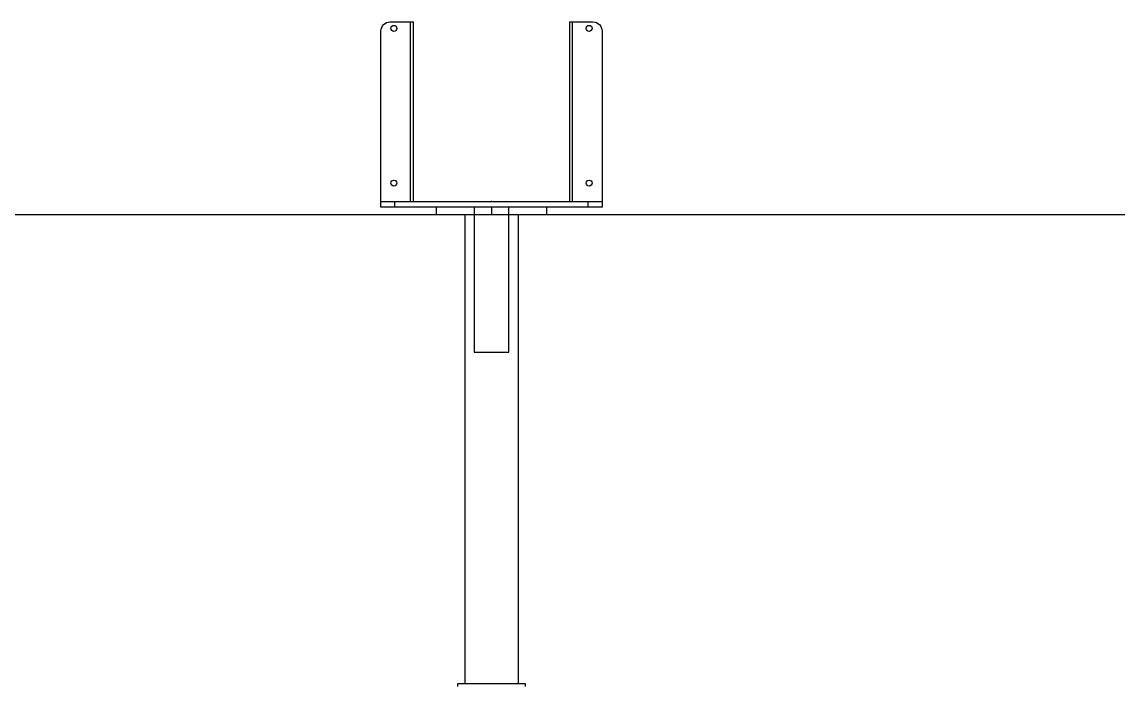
# Model space of a CAD drawing. Header units: millimetres. Extents: x 1924 to 471109, y -30014 to 109986.
# Drawn here: x 442535 to 443725, y 30592 to 31312 of the extents above; entities that cross this region are included whole.
import ezdxf

# ---------------------------------------------------------------- set-up
doc = ezdxf.new("R2010")
doc.units = ezdxf.units.MM
doc.header["$LTSCALE"] = 100
doc.linetypes.add('104', pattern=[4, 2, -2])
doc.layers.add('D NOSNIKY', color=7, linetype='Continuous', true_color=0x994d4d)
doc.layers.add('PERI_HELPLINE', color=140, linetype='Continuous', plot=False)
doc.layers.add('PERI_HIDDEN', color=30, linetype='104', plot=False)

msp = doc.modelspace()

# ---------------------------------------------------------------- linework, layer by layer
at = {"color": 0, "linetype": 'ByBlock'}
for p, q in [((442956.915, 31117.112), (442956.915, 31312.112)), ((443132.915, 31117.112), (443132.915, 31312.112)), ((442924.915, 31117.112), (443164.915, 31117.112))]:
    msp.add_line(p, q, dxfattribs=at).dxf.unprotected_set("ltscale", 0)
for p, q in [((443015.915, 31103.112), (443015.915, 30593.612)), ((443073.915, 31103.112), (443073.915, 30593.612))]:
    msp.add_line(p, q, dxfattribs=at)
msp.add_lwpolyline([(443129.915, 31117.112), (443129.915, 31312.112), (443154.915, 31312.112, -0.41421356), (443164.915, 31302.112), (443164.915, 31111.112), (442924.915, 31111.112), (442924.915, 31302.112, -0.41421356), (442934.915, 31312.112), (442959.915, 31312.112), (442959.915, 31117.112)], format="xyb", dxfattribs=at).dxf.unprotected_set("ltscale", 0)
msp.add_lwpolyline([(443104.915, 31111.112), (442984.915, 31111.112), (442984.915, 31103.112), (443104.915, 31103.112)], close=True)
msp.add_lwpolyline([(443081.915, 30590.612), (443081.915, 30593.612), (443007.915, 30593.612), (443007.915, 30590.612)], dxfattribs=at)
for centre in [(442938.915, 31305.112), (443150.915, 31305.112), (442938.915, 31137.112), (443150.915, 31137.112)]:
    msp.add_circle(centre, 3.25, dxfattribs=at).dxf.unprotected_set("ltscale", 0)
at = {"layer": 'D NOSNIKY'}
msp.add_line((434519.915, 31103.112), (454139.915, 31103.112), dxfattribs=at)
at = {"layer": 'PERI_HELPLINE'}
for p, q in [((442939.915, 31111.112), (442939.915, 31117.112)), ((443044.915, 31111.112), (443044.915, 31103.112)), ((443149.915, 31111.112), (443149.915, 31117.112))]:
    msp.add_line(p, q, dxfattribs=at)
for p in [(443044.915, 31117.112), (443044.915, 31111.112), (443044.915, 31111.112)]:
    msp.add_point(p, dxfattribs=at)
at = {"layer": 'PERI_HIDDEN'}
msp.add_lwpolyline([(443026.176, 31111.112), (443026.176, 30953.612), (443063.653, 30953.612), (443063.653, 31111.112)], dxfattribs=at)

doc.saveas('drawing.dxf')
